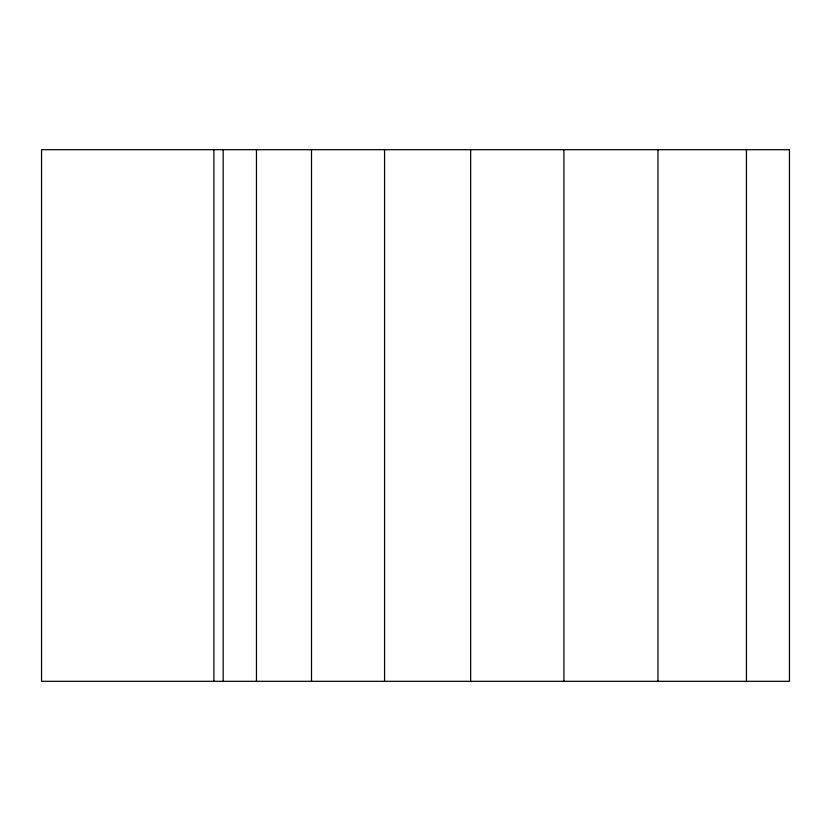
<?xml version="1.0" encoding="UTF-8"?>
<svg xmlns="http://www.w3.org/2000/svg" width="831" height="831" viewBox="0 0 831 831"><rect width="100%" height="100%" fill="white"/><g stroke="black" fill="none" stroke-linecap="round" stroke-linejoin="round"><path stroke-width="1.25" d="M746.435 149.694L746.435 681.306M657.975 149.694L657.975 681.306M563.917 149.694L563.917 681.306M470.658 149.694L470.658 681.306M384.566 149.694L384.566 681.306M311.511 149.694L311.511 681.306M256.457 149.694L256.457 681.306M223.165 149.694L223.165 681.306M213.899 149.694L213.899 681.306M789.45 149.694L41.55 149.694L41.55 681.306L789.45 681.306L789.45 149.694"/></g></svg>
